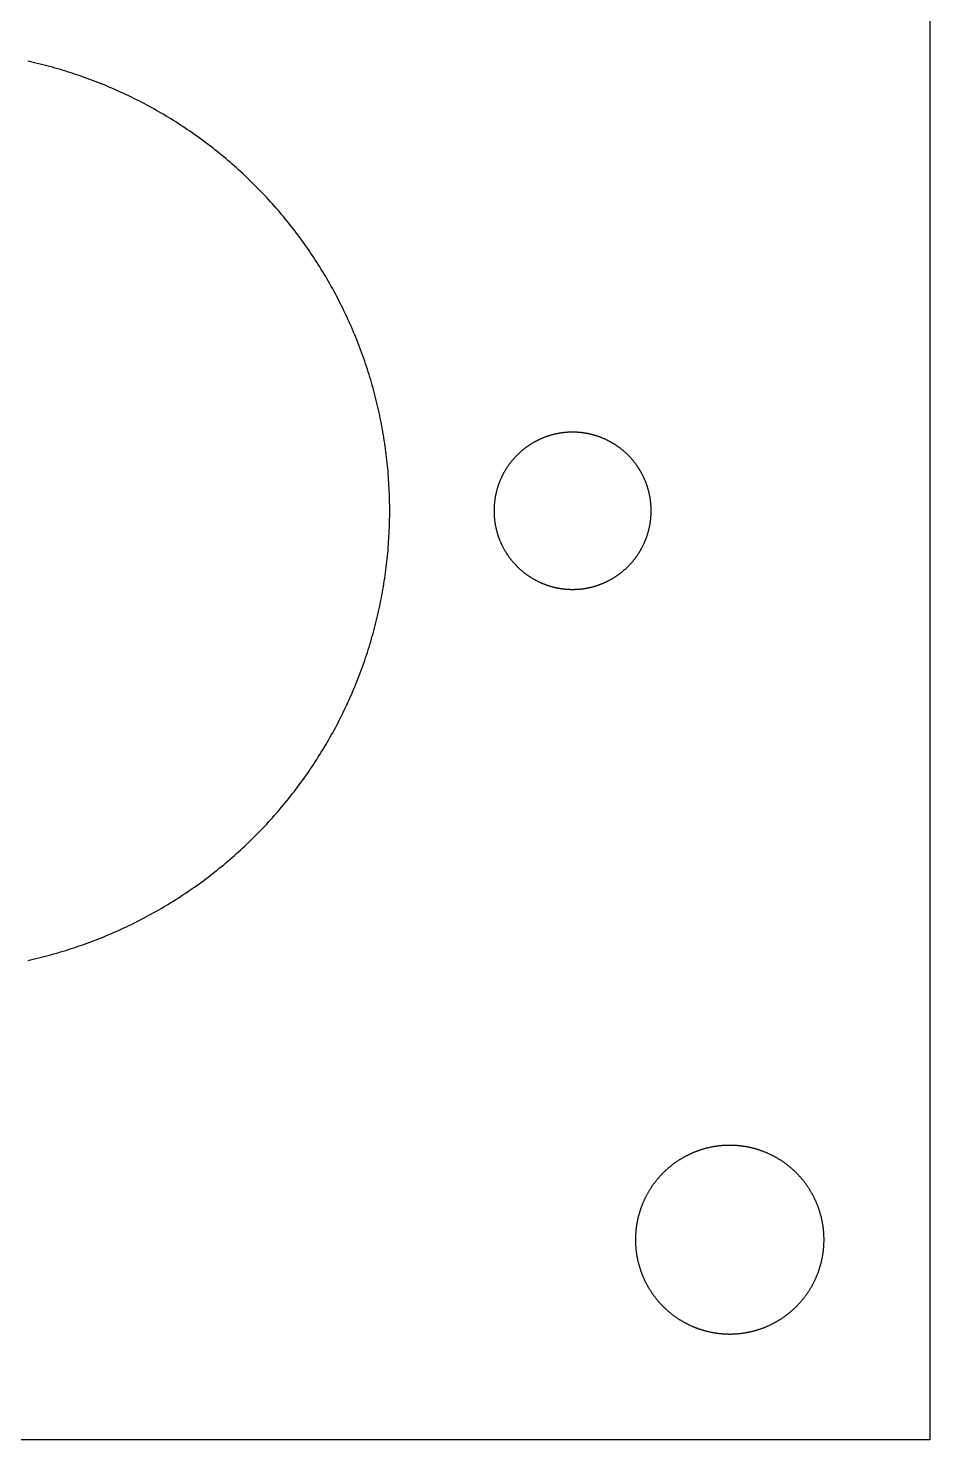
# Model space of a CAD drawing. Header units: millimetres. Extents: x 0 to 109, y 0 to 78.
# Drawn here: x 38.45 to 70, y 0 to 49.38 of the extents above; entities that cross this region are included whole.
import ezdxf

# ---------------------------------------------------------------- set-up
doc = ezdxf.new("R2010")
doc.units = ezdxf.units.MM
doc.layers.add('CUT', color=7, linetype='Continuous')

msp = doc.modelspace()

# ---------------------------------------------------------------- linework, layer by layer
at = {"layer": 'CUT'}
for points in [[(0, 0), (0, 65), (70, 65), (70, 0)], [(60.247, 32.635), (60.246, 32.652), (60.245, 32.669), (60.244, 32.685), (60.243, 32.702), (60.241, 32.719), (60.24, 32.736), (60.238, 32.753), (60.237, 32.77), (60.235, 32.786), (60.233, 32.803), (60.231, 32.82), (60.229, 32.837), (60.227, 32.853), (60.225, 32.87), (60.223, 32.887), (60.22, 32.904), (60.218, 32.92), (60.215, 32.937), (60.212, 32.954), (60.21, 32.97), (60.207, 32.987), (60.204, 33.003), (60.2, 33.02), (60.197, 33.036), (60.194, 33.053), (60.19, 33.07), (60.187, 33.086), (60.183, 33.103), (60.179, 33.119), (60.176, 33.135), (60.172, 33.152), (60.168, 33.168), (60.163, 33.185), (60.159, 33.201), (60.155, 33.217), (60.15, 33.233), (60.146, 33.25), (60.141, 33.266), (60.136, 33.282), (60.132, 33.298), (60.127, 33.314), (60.122, 33.331), (60.116, 33.347), (60.111, 33.363), (60.106, 33.379), (60.1, 33.395), (60.095, 33.411), (60.089, 33.426), (60.084, 33.442), (60.078, 33.458), (60.072, 33.474), (60.066, 33.49), (60.06, 33.505), (60.053, 33.521), (60.047, 33.537), (60.041, 33.552), (60.034, 33.568), (60.028, 33.583), (60.021, 33.599), (60.014, 33.614), (60.007, 33.63), (60, 33.645), (59.993, 33.661), (59.986, 33.676), (59.979, 33.691), (59.971, 33.706), (59.964, 33.721), (59.956, 33.736), (59.949, 33.751), (59.941, 33.766), (59.933, 33.781), (59.925, 33.796), (59.917, 33.811), (59.909, 33.826), (59.901, 33.841), (59.893, 33.855), (59.884, 33.87), (59.876, 33.885), (59.867, 33.899), (59.859, 33.914), (59.85, 33.928), (59.841, 33.943), (59.832, 33.957), (59.823, 33.971), (59.814, 33.985), (59.805, 34), (59.796, 34.014), (59.787, 34.028), (59.777, 34.042), (59.768, 34.056), (59.758, 34.07), (59.748, 34.083), (59.739, 34.097), (59.729, 34.111), (59.719, 34.125), (59.709, 34.138), (59.699, 34.152), (59.689, 34.165), (59.678, 34.179), (59.668, 34.192), (59.658, 34.205), (59.647, 34.218), (59.636, 34.232), (59.626, 34.245), (59.615, 34.258), (59.604, 34.271), (59.593, 34.283), (59.582, 34.296), (59.571, 34.309), (59.56, 34.322), (59.549, 34.334), (59.538, 34.347), (59.526, 34.359), (59.515, 34.372), (59.503, 34.384), (59.492, 34.396), (59.48, 34.408), (59.468, 34.421), (59.456, 34.433), (59.445, 34.445), (59.433, 34.456), (59.421, 34.468), (59.408, 34.48), (59.396, 34.492), (59.384, 34.503), (59.372, 34.515), (59.359, 34.526), (59.347, 34.538), (59.334, 34.549), (59.322, 34.56), (59.309, 34.571), (59.296, 34.582), (59.283, 34.593), (59.271, 34.604), (59.258, 34.615), (59.245, 34.626), (59.232, 34.636), (59.218, 34.647), (59.205, 34.658), (59.192, 34.668), (59.179, 34.678), (59.165, 34.689), (59.152, 34.699), (59.138, 34.709), (59.125, 34.719), (59.111, 34.729), (59.097, 34.739), (59.083, 34.748), (59.07, 34.758), (59.056, 34.768), (59.042, 34.777), (59.028, 34.787), (59.014, 34.796), (59, 34.805), (58.985, 34.814), (58.971, 34.823), (58.957, 34.832), (58.943, 34.841), (58.928, 34.85), (58.914, 34.859), (58.899, 34.867), (58.885, 34.876), (58.87, 34.884), (58.855, 34.893), (58.841, 34.901), (58.826, 34.909), (58.811, 34.917), (58.796, 34.925), (58.781, 34.933), (58.766, 34.941), (58.751, 34.949), (58.736, 34.956), (58.721, 34.964), (58.706, 34.971), (58.691, 34.979), (58.676, 34.986), (58.661, 34.993), (58.645, 35), (58.63, 35.007), (58.614, 35.014), (58.599, 35.021), (58.583, 35.028), (58.568, 35.034), (58.552, 35.041), (58.537, 35.047), (58.521, 35.053), (58.505, 35.06), (58.49, 35.066), (58.474, 35.072), (58.458, 35.078), (58.442, 35.084), (58.426, 35.089), (58.411, 35.095), (58.395, 35.1), (58.379, 35.106), (58.363, 35.111), (58.347, 35.116), (58.331, 35.122), (58.314, 35.127), (58.298, 35.132), (58.282, 35.136), (58.266, 35.141), (58.25, 35.146), (58.233, 35.15), (58.217, 35.155), (58.201, 35.159), (58.185, 35.163), (58.168, 35.168), (58.152, 35.172), (58.135, 35.176), (58.119, 35.179), (58.103, 35.183), (58.086, 35.187), (58.07, 35.19), (58.053, 35.194), (58.036, 35.197), (58.02, 35.2), (58.003, 35.204), (57.987, 35.207), (57.97, 35.21), (57.954, 35.212), (57.937, 35.215), (57.92, 35.218), (57.904, 35.22), (57.887, 35.223), (57.87, 35.225), (57.853, 35.227), (57.837, 35.229), (57.82, 35.231), (57.803, 35.233), (57.786, 35.235), (57.77, 35.237), (57.753, 35.238), (57.736, 35.24), (57.719, 35.241), (57.702, 35.243), (57.685, 35.244), (57.669, 35.245), (57.652, 35.246), (57.635, 35.247), (57.618, 35.247), (57.601, 35.248), (57.584, 35.249), (57.567, 35.249), (57.551, 35.25), (57.534, 35.25), (57.517, 35.25), (57.5, 35.25), (57.483, 35.25), (57.466, 35.25), (57.449, 35.25), (57.433, 35.249), (57.416, 35.249), (57.399, 35.248), (57.382, 35.247), (57.365, 35.247), (57.348, 35.246), (57.331, 35.245), (57.315, 35.244), (57.298, 35.243), (57.281, 35.241), (57.264, 35.24), (57.247, 35.238), (57.23, 35.237), (57.214, 35.235), (57.197, 35.233), (57.18, 35.231), (57.163, 35.229), (57.147, 35.227), (57.13, 35.225), (57.113, 35.223), (57.096, 35.22), (57.08, 35.218), (57.063, 35.215), (57.046, 35.212), (57.03, 35.21), (57.013, 35.207), (56.997, 35.204), (56.98, 35.2), (56.964, 35.197), (56.947, 35.194), (56.93, 35.19), (56.914, 35.187), (56.897, 35.183), (56.881, 35.179), (56.865, 35.176), (56.848, 35.172), (56.832, 35.168), (56.815, 35.163), (56.799, 35.159), (56.783, 35.155), (56.767, 35.15), (56.75, 35.146), (56.734, 35.141), (56.718, 35.136), (56.702, 35.132), (56.686, 35.127), (56.669, 35.122), (56.653, 35.116), (56.637, 35.111), (56.621, 35.106), (56.605, 35.1), (56.589, 35.095), (56.574, 35.089), (56.558, 35.084), (56.542, 35.078), (56.526, 35.072), (56.51, 35.066), (56.495, 35.06), (56.479, 35.053), (56.463, 35.047), (56.448, 35.041), (56.432, 35.034), (56.417, 35.028), (56.401, 35.021), (56.386, 35.014), (56.37, 35.007), (56.355, 35), (56.339, 34.993), (56.324, 34.986), (56.309, 34.979), (56.294, 34.971), (56.279, 34.964), (56.264, 34.956), (56.249, 34.949), (56.234, 34.941), (56.219, 34.933), (56.204, 34.925), (56.189, 34.917), (56.174, 34.909), (56.159, 34.901), (56.145, 34.893), (56.13, 34.884), (56.115, 34.876), (56.101, 34.867), (56.086, 34.859), (56.072, 34.85), (56.057, 34.841), (56.043, 34.832), (56.029, 34.823), (56.015, 34.814), (56, 34.805), (55.986, 34.796), (55.972, 34.787), (55.958, 34.777), (55.944, 34.768), (55.93, 34.758), (55.917, 34.748), (55.903, 34.739), (55.889, 34.729), (55.875, 34.719), (55.862, 34.709), (55.848, 34.699), (55.835, 34.689), (55.821, 34.678), (55.808, 34.668), (55.795, 34.658), (55.782, 34.647), (55.768, 34.636), (55.755, 34.626), (55.742, 34.615), (55.729, 34.604), (55.717, 34.593), (55.704, 34.582), (55.691, 34.571), (55.678, 34.56), (55.666, 34.549), (55.653, 34.538), (55.641, 34.526), (55.628, 34.515), (55.616, 34.503), (55.604, 34.492), (55.592, 34.48), (55.579, 34.468), (55.567, 34.456), (55.555, 34.445), (55.544, 34.433), (55.532, 34.421), (55.52, 34.408), (55.508, 34.396), (55.497, 34.384), (55.485, 34.372), (55.474, 34.359), (55.462, 34.347), (55.451, 34.334), (55.44, 34.322), (55.429, 34.309), (55.418, 34.296), (55.407, 34.283), (55.396, 34.271), (55.385, 34.258), (55.374, 34.245), (55.364, 34.232), (55.353, 34.218), (55.342, 34.205), (55.332, 34.192), (55.322, 34.179), (55.311, 34.165), (55.301, 34.152), (55.291, 34.138), (55.281, 34.125), (55.271, 34.111), (55.261, 34.097), (55.252, 34.083), (55.242, 34.07), (55.232, 34.056), (55.223, 34.042), (55.213, 34.028), (55.204, 34.014), (55.195, 34), (55.186, 33.985), (55.177, 33.971), (55.168, 33.957), (55.159, 33.943), (55.15, 33.928), (55.141, 33.914), (55.133, 33.899), (55.124, 33.885), (55.116, 33.87), (55.107, 33.855), (55.099, 33.841), (55.091, 33.826), (55.083, 33.811), (55.075, 33.796), (55.067, 33.781), (55.059, 33.766), (55.051, 33.751), (55.044, 33.736), (55.036, 33.721), (55.029, 33.706), (55.021, 33.691), (55.014, 33.676), (55.007, 33.661), (55, 33.645), (54.993, 33.63), (54.986, 33.614), (54.979, 33.599), (54.972, 33.583), (54.966, 33.568), (54.959, 33.552), (54.953, 33.537), (54.947, 33.521), (54.94, 33.505), (54.934, 33.49), (54.928, 33.474), (54.922, 33.458), (54.916, 33.442), (54.911, 33.426), (54.905, 33.411), (54.9, 33.395), (54.894, 33.379), (54.889, 33.363), (54.884, 33.347), (54.878, 33.331), (54.873, 33.314), (54.868, 33.298), (54.864, 33.282), (54.859, 33.266), (54.854, 33.25), (54.85, 33.233), (54.845, 33.217), (54.841, 33.201), (54.837, 33.185), (54.832, 33.168), (54.828, 33.152), (54.824, 33.135), (54.821, 33.119), (54.817, 33.103), (54.813, 33.086), (54.81, 33.07), (54.806, 33.053), (54.803, 33.036), (54.8, 33.02), (54.796, 33.003), (54.793, 32.987), (54.79, 32.97), (54.788, 32.954), (54.785, 32.937), (54.782, 32.92), (54.78, 32.904), (54.777, 32.887), (54.775, 32.87), (54.773, 32.853), (54.771, 32.837), (54.769, 32.82), (54.767, 32.803), (54.765, 32.786), (54.763, 32.77), (54.762, 32.753), (54.76, 32.736), (54.759, 32.719), (54.757, 32.702), (54.756, 32.685), (54.755, 32.669), (54.754, 32.652), (54.753, 32.635), (54.753, 32.618), (54.752, 32.601), (54.751, 32.584), (54.751, 32.567), (54.75, 32.551), (54.75, 32.534), (54.75, 32.517), (54.75, 32.5), (54.75, 32.483), (54.75, 32.466), (54.75, 32.449), (54.751, 32.433), (54.751, 32.416), (54.752, 32.399), (54.753, 32.382), (54.753, 32.365), (54.754, 32.348), (54.755, 32.331), (54.756, 32.315), (54.757, 32.298), (54.759, 32.281), (54.76, 32.264), (54.762, 32.247), (54.763, 32.23), (54.765, 32.214), (54.767, 32.197), (54.769, 32.18), (54.771, 32.163), (54.773, 32.147), (54.775, 32.13), (54.777, 32.113), (54.78, 32.096), (54.782, 32.08), (54.785, 32.063), (54.788, 32.046), (54.79, 32.03), (54.793, 32.013), (54.796, 31.997), (54.8, 31.98), (54.803, 31.964), (54.806, 31.947), (54.81, 31.93), (54.813, 31.914), (54.817, 31.897), (54.821, 31.881), (54.824, 31.865), (54.828, 31.848), (54.832, 31.832), (54.837, 31.815), (54.841, 31.799), (54.845, 31.783), (54.85, 31.767), (54.854, 31.75), (54.859, 31.734), (54.864, 31.718), (54.868, 31.702), (54.873, 31.686), (54.878, 31.669), (54.884, 31.653), (54.889, 31.637), (54.894, 31.621), (54.9, 31.605), (54.905, 31.589), (54.911, 31.574), (54.916, 31.558), (54.922, 31.542), (54.928, 31.526), (54.934, 31.51), (54.94, 31.495), (54.947, 31.479), (54.953, 31.463), (54.959, 31.448), (54.966, 31.432), (54.972, 31.417), (54.979, 31.401), (54.986, 31.386), (54.993, 31.37), (55, 31.355), (55.007, 31.339), (55.014, 31.324), (55.021, 31.309), (55.029, 31.294), (55.036, 31.279), (55.044, 31.264), (55.051, 31.249), (55.059, 31.234), (55.067, 31.219), (55.075, 31.204), (55.083, 31.189), (55.091, 31.174), (55.099, 31.159), (55.107, 31.145), (55.116, 31.13), (55.124, 31.115), (55.133, 31.101), (55.141, 31.086), (55.15, 31.072), (55.159, 31.057), (55.168, 31.043), (55.177, 31.029), (55.186, 31.015), (55.195, 31), (55.204, 30.986), (55.213, 30.972), (55.223, 30.958), (55.232, 30.944), (55.242, 30.93), (55.252, 30.917), (55.261, 30.903), (55.271, 30.889), (55.281, 30.875), (55.291, 30.862), (55.301, 30.848), (55.311, 30.835), (55.322, 30.821), (55.332, 30.808), (55.342, 30.795), (55.353, 30.782), (55.364, 30.768), (55.374, 30.755), (55.385, 30.742), (55.396, 30.729), (55.407, 30.717), (55.418, 30.704), (55.429, 30.691), (55.44, 30.678), (55.451, 30.666), (55.462, 30.653), (55.474, 30.641), (55.485, 30.628), (55.497, 30.616), (55.508, 30.604), (55.52, 30.592), (55.532, 30.579), (55.544, 30.567), (55.555, 30.555), (55.567, 30.544), (55.579, 30.532), (55.592, 30.52), (55.604, 30.508), (55.616, 30.497), (55.628, 30.485), (55.641, 30.474), (55.653, 30.462), (55.666, 30.451), (55.678, 30.44), (55.691, 30.429), (55.704, 30.418), (55.717, 30.407), (55.729, 30.396), (55.742, 30.385), (55.755, 30.374), (55.768, 30.364), (55.782, 30.353), (55.795, 30.342), (55.808, 30.332), (55.821, 30.322), (55.835, 30.311), (55.848, 30.301), (55.862, 30.291), (55.875, 30.281), (55.889, 30.271), (55.903, 30.261), (55.917, 30.252), (55.93, 30.242), (55.944, 30.232), (55.958, 30.223), (55.972, 30.213), (55.986, 30.204), (56, 30.195), (56.015, 30.186), (56.029, 30.177), (56.043, 30.168), (56.057, 30.159), (56.072, 30.15), (56.086, 30.141), (56.101, 30.133), (56.115, 30.124), (56.13, 30.116), (56.145, 30.107), (56.159, 30.099), (56.174, 30.091), (56.189, 30.083), (56.204, 30.075), (56.219, 30.067), (56.234, 30.059), (56.249, 30.051), (56.264, 30.044), (56.279, 30.036), (56.294, 30.029), (56.309, 30.021), (56.324, 30.014), (56.339, 30.007), (56.355, 30), (56.37, 29.993), (56.386, 29.986), (56.401, 29.979), (56.417, 29.972), (56.432, 29.966), (56.448, 29.959), (56.463, 29.953), (56.479, 29.947), (56.495, 29.94), (56.51, 29.934), (56.526, 29.928), (56.542, 29.922), (56.558, 29.916), (56.574, 29.911), (56.589, 29.905), (56.605, 29.9), (56.621, 29.894), (56.637, 29.889), (56.653, 29.884), (56.669, 29.878), (56.686, 29.873), (56.702, 29.868), (56.718, 29.864), (56.734, 29.859), (56.75, 29.854), (56.767, 29.85), (56.783, 29.845), (56.799, 29.841), (56.815, 29.837), (56.832, 29.832), (56.848, 29.828), (56.865, 29.824), (56.881, 29.821), (56.897, 29.817), (56.914, 29.813), (56.93, 29.81), (56.947, 29.806), (56.964, 29.803), (56.98, 29.8), (56.997, 29.796), (57.013, 29.793), (57.03, 29.79), (57.046, 29.788), (57.063, 29.785), (57.08, 29.782), (57.096, 29.78), (57.113, 29.777), (57.13, 29.775), (57.147, 29.773), (57.163, 29.771), (57.18, 29.769), (57.197, 29.767), (57.214, 29.765), (57.23, 29.763), (57.247, 29.762), (57.264, 29.76), (57.281, 29.759), (57.298, 29.757), (57.315, 29.756), (57.331, 29.755), (57.348, 29.754), (57.365, 29.753), (57.382, 29.753), (57.399, 29.752), (57.416, 29.751), (57.433, 29.751), (57.449, 29.75), (57.466, 29.75), (57.483, 29.75), (57.5, 29.75), (57.517, 29.75), (57.534, 29.75), (57.551, 29.75), (57.567, 29.751), (57.584, 29.751), (57.601, 29.752), (57.618, 29.753), (57.635, 29.753), (57.652, 29.754), (57.669, 29.755), (57.685, 29.756), (57.702, 29.757), (57.719, 29.759), (57.736, 29.76), (57.753, 29.762), (57.77, 29.763), (57.786, 29.765), (57.803, 29.767), (57.82, 29.769), (57.837, 29.771), (57.853, 29.773), (57.87, 29.775), (57.887, 29.777), (57.904, 29.78), (57.92, 29.782), (57.937, 29.785), (57.954, 29.788), (57.97, 29.79), (57.987, 29.793), (58.003, 29.796), (58.02, 29.8), (58.036, 29.803), (58.053, 29.806), (58.07, 29.81), (58.086, 29.813), (58.103, 29.817), (58.119, 29.821), (58.135, 29.824), (58.152, 29.828), (58.168, 29.832), (58.185, 29.837), (58.201, 29.841), (58.217, 29.845), (58.233, 29.85), (58.25, 29.854), (58.266, 29.859), (58.282, 29.864), (58.298, 29.868), (58.314, 29.873), (58.331, 29.878), (58.347, 29.884), (58.363, 29.889), (58.379, 29.894), (58.395, 29.9), (58.411, 29.905), (58.426, 29.911), (58.442, 29.916), (58.458, 29.922), (58.474, 29.928), (58.49, 29.934), (58.505, 29.94), (58.521, 29.947), (58.537, 29.953), (58.552, 29.959), (58.568, 29.966), (58.583, 29.972), (58.599, 29.979), (58.614, 29.986), (58.63, 29.993), (58.645, 30), (58.661, 30.007), (58.676, 30.014), (58.691, 30.021), (58.706, 30.029), (58.721, 30.036), (58.736, 30.044), (58.751, 30.051), (58.766, 30.059), (58.781, 30.067), (58.796, 30.075), (58.811, 30.083), (58.826, 30.091), (58.841, 30.099), (58.855, 30.107), (58.87, 30.116), (58.885, 30.124), (58.899, 30.133), (58.914, 30.141), (58.928, 30.15), (58.943, 30.159), (58.957, 30.168), (58.971, 30.177), (58.985, 30.186), (59, 30.195), (59.014, 30.204), (59.028, 30.213), (59.042, 30.223), (59.056, 30.232), (59.07, 30.242), (59.083, 30.252), (59.097, 30.261), (59.111, 30.271), (59.125, 30.281), (59.138, 30.291), (59.152, 30.301), (59.165, 30.311), (59.179, 30.322), (59.192, 30.332), (59.205, 30.342), (59.218, 30.353), (59.232, 30.364), (59.245, 30.374), (59.258, 30.385), (59.271, 30.396), (59.283, 30.407), (59.296, 30.418), (59.309, 30.429), (59.322, 30.44), (59.334, 30.451), (59.347, 30.462), (59.359, 30.474), (59.372, 30.485), (59.384, 30.497), (59.396, 30.508), (59.408, 30.52), (59.421, 30.532), (59.433, 30.544), (59.445, 30.555), (59.456, 30.567), (59.468, 30.579), (59.48, 30.592), (59.492, 30.604), (59.503, 30.616), (59.515, 30.628), (59.526, 30.641), (59.538, 30.653), (59.549, 30.666), (59.56, 30.678), (59.571, 30.691), (59.582, 30.704), (59.593, 30.717), (59.604, 30.729), (59.615, 30.742), (59.626, 30.755), (59.636, 30.768), (59.647, 30.782), (59.658, 30.795), (59.668, 30.808), (59.678, 30.821), (59.689, 30.835), (59.699, 30.848), (59.709, 30.862), (59.719, 30.875), (59.729, 30.889), (59.739, 30.903), (59.748, 30.917), (59.758, 30.93), (59.768, 30.944), (59.777, 30.958), (59.787, 30.972), (59.796, 30.986), (59.805, 31), (59.814, 31.015), (59.823, 31.029), (59.832, 31.043), (59.841, 31.057), (59.85, 31.072), (59.859, 31.086), (59.867, 31.101), (59.876, 31.115), (59.884, 31.13), (59.893, 31.145), (59.901, 31.159), (59.909, 31.174), (59.917, 31.189), (59.925, 31.204), (59.933, 31.219), (59.941, 31.234), (59.949, 31.249), (59.956, 31.264), (59.964, 31.279), (59.971, 31.294), (59.979, 31.309), (59.986, 31.324), (59.993, 31.339), (60, 31.355), (60.007, 31.37), (60.014, 31.386), (60.021, 31.401), (60.028, 31.417), (60.034, 31.432), (60.041, 31.448), (60.047, 31.463), (60.053, 31.479), (60.06, 31.495), (60.066, 31.51), (60.072, 31.526), (60.078, 31.542), (60.084, 31.558), (60.089, 31.574), (60.095, 31.589), (60.1, 31.605), (60.106, 31.621), (60.111, 31.637), (60.116, 31.653), (60.122, 31.669), (60.127, 31.686), (60.132, 31.702), (60.136, 31.718), (60.141, 31.734), (60.146, 31.75), (60.15, 31.767), (60.155, 31.783), (60.159, 31.799), (60.163, 31.815), (60.168, 31.832), (60.172, 31.848), (60.176, 31.865), (60.179, 31.881), (60.183, 31.897), (60.187, 31.914), (60.19, 31.93), (60.194, 31.947), (60.197, 31.964), (60.2, 31.98), (60.204, 31.997), (60.207, 32.013), (60.21, 32.03), (60.212, 32.046), (60.215, 32.063), (60.218, 32.08), (60.22, 32.096), (60.223, 32.113), (60.225, 32.13), (60.227, 32.147), (60.229, 32.163), (60.231, 32.18), (60.233, 32.197), (60.235, 32.214), (60.237, 32.23), (60.238, 32.247), (60.24, 32.264), (60.241, 32.281), (60.243, 32.298), (60.244, 32.315), (60.245, 32.331), (60.246, 32.348), (60.247, 32.365), (60.247, 32.382), (60.248, 32.399), (60.249, 32.416), (60.249, 32.433), (60.25, 32.449), (60.25, 32.466), (60.25, 32.483), (60.25, 32.5), (60.25, 32.517), (60.25, 32.534), (60.25, 32.551), (60.249, 32.567), (60.249, 32.584), (60.248, 32.601), (60.247, 32.618)], [(66.299, 7.061), (66.299, 7.081), (66.298, 7.101), (66.298, 7.121), (66.297, 7.142), (66.296, 7.162), (66.295, 7.182), (66.294, 7.202), (66.292, 7.223), (66.291, 7.243), (66.29, 7.263), (66.288, 7.283), (66.286, 7.303), (66.284, 7.323), (66.282, 7.344), (66.28, 7.364), (66.278, 7.384), (66.275, 7.404), (66.273, 7.424), (66.27, 7.444), (66.267, 7.464), (66.264, 7.484), (66.261, 7.504), (66.258, 7.524), (66.255, 7.544), (66.251, 7.564), (66.248, 7.584), (66.244, 7.604), (66.24, 7.624), (66.237, 7.644), (66.233, 7.664), (66.228, 7.683), (66.224, 7.703), (66.22, 7.723), (66.215, 7.743), (66.211, 7.762), (66.206, 7.782), (66.201, 7.802), (66.196, 7.821), (66.191, 7.841), (66.186, 7.861), (66.18, 7.88), (66.175, 7.9), (66.169, 7.919), (66.164, 7.939), (66.158, 7.958), (66.152, 7.977), (66.146, 7.997), (66.14, 8.016), (66.133, 8.035), (66.127, 8.054), (66.121, 8.074), (66.114, 8.093), (66.107, 8.112), (66.1, 8.131), (66.093, 8.15), (66.086, 8.169), (66.079, 8.188), (66.072, 8.207), (66.064, 8.225), (66.056, 8.244), (66.049, 8.263), (66.041, 8.282), (66.033, 8.3), (66.025, 8.319), (66.017, 8.337), (66.009, 8.356), (66, 8.374), (65.992, 8.393), (65.983, 8.411), (65.974, 8.429), (65.966, 8.447), (65.957, 8.466), (65.948, 8.484), (65.938, 8.502), (65.929, 8.52), (65.92, 8.538), (65.91, 8.556), (65.901, 8.573), (65.891, 8.591), (65.881, 8.609), (65.871, 8.627), (65.861, 8.644), (65.851, 8.662), (65.841, 8.679), (65.831, 8.697), (65.82, 8.714), (65.809, 8.731), (65.799, 8.748), (65.788, 8.765), (65.777, 8.783), (65.766, 8.8), (65.755, 8.817), (65.744, 8.833), (65.733, 8.85), (65.721, 8.867), (65.71, 8.884), (65.698, 8.9), (65.686, 8.917), (65.675, 8.933), (65.663, 8.95), (65.651, 8.966), (65.638, 8.982), (65.626, 8.998), (65.614, 9.014), (65.602, 9.03), (65.589, 9.046), (65.576, 9.062), (65.564, 9.078), (65.551, 9.093), (65.538, 9.109), (65.525, 9.125), (65.512, 9.14), (65.499, 9.155), (65.486, 9.171), (65.472, 9.186), (65.459, 9.201), (65.445, 9.216), (65.431, 9.231), (65.418, 9.246), (65.404, 9.261), (65.39, 9.275), (65.376, 9.29), (65.362, 9.305), (65.348, 9.319), (65.333, 9.333), (65.319, 9.348), (65.305, 9.362), (65.29, 9.376), (65.275, 9.39), (65.261, 9.404), (65.246, 9.418), (65.231, 9.431), (65.216, 9.445), (65.201, 9.459), (65.186, 9.472), (65.171, 9.486), (65.155, 9.499), (65.14, 9.512), (65.125, 9.525), (65.109, 9.538), (65.093, 9.551), (65.078, 9.564), (65.062, 9.576), (65.046, 9.589), (65.03, 9.602), (65.014, 9.614), (64.998, 9.626), (64.982, 9.638), (64.966, 9.651), (64.95, 9.663), (64.933, 9.675), (64.917, 9.686), (64.9, 9.698), (64.884, 9.71), (64.867, 9.721), (64.85, 9.733), (64.833, 9.744), (64.817, 9.755), (64.8, 9.766), (64.783, 9.777), (64.765, 9.788), (64.748, 9.799), (64.731, 9.809), (64.714, 9.82), (64.697, 9.831), (64.679, 9.841), (64.662, 9.851), (64.644, 9.861), (64.627, 9.871), (64.609, 9.881), (64.591, 9.891), (64.573, 9.901), (64.556, 9.91), (64.538, 9.92), (64.52, 9.929), (64.502, 9.938), (64.484, 9.948), (64.466, 9.957), (64.447, 9.966), (64.429, 9.974), (64.411, 9.983), (64.393, 9.992), (64.374, 10), (64.356, 10.009), (64.337, 10.017), (64.319, 10.025), (64.3, 10.033), (64.282, 10.041), (64.263, 10.049), (64.244, 10.056), (64.225, 10.064), (64.207, 10.072), (64.188, 10.079), (64.169, 10.086), (64.15, 10.093), (64.131, 10.1), (64.112, 10.107), (64.093, 10.114), (64.074, 10.121), (64.054, 10.127), (64.035, 10.133), (64.016, 10.14), (63.997, 10.146), (63.977, 10.152), (63.958, 10.158), (63.939, 10.164), (63.919, 10.169), (63.9, 10.175), (63.88, 10.18), (63.861, 10.186), (63.841, 10.191), (63.821, 10.196), (63.802, 10.201), (63.782, 10.206), (63.762, 10.211), (63.743, 10.215), (63.723, 10.22), (63.703, 10.224), (63.683, 10.228), (63.664, 10.233), (63.644, 10.237), (63.624, 10.24), (63.604, 10.244), (63.584, 10.248), (63.564, 10.251), (63.544, 10.255), (63.524, 10.258), (63.504, 10.261), (63.484, 10.264), (63.464, 10.267), (63.444, 10.27), (63.424, 10.273), (63.404, 10.275), (63.384, 10.278), (63.364, 10.28), (63.344, 10.282), (63.323, 10.284), (63.303, 10.286), (63.283, 10.288), (63.263, 10.29), (63.243, 10.291), (63.223, 10.292), (63.202, 10.294), (63.182, 10.295), (63.162, 10.296), (63.142, 10.297), (63.121, 10.298), (63.101, 10.298), (63.081, 10.299), (63.061, 10.299), (63.04, 10.3), (63.02, 10.3), (63, 10.3), (62.98, 10.3), (62.96, 10.3), (62.939, 10.299), (62.919, 10.299), (62.899, 10.298), (62.879, 10.298), (62.858, 10.297), (62.838, 10.296), (62.818, 10.295), (62.798, 10.294), (62.777, 10.292), (62.757, 10.291), (62.737, 10.29), (62.717, 10.288), (62.697, 10.286), (62.677, 10.284), (62.656, 10.282), (62.636, 10.28), (62.616, 10.278), (62.596, 10.275), (62.576, 10.273), (62.556, 10.27), (62.536, 10.267), (62.516, 10.264), (62.496, 10.261), (62.476, 10.258), (62.456, 10.255), (62.436, 10.251), (62.416, 10.248), (62.396, 10.244), (62.376, 10.24), (62.356, 10.237), (62.336, 10.233), (62.317, 10.228), (62.297, 10.224), (62.277, 10.22), (62.257, 10.215), (62.238, 10.211), (62.218, 10.206), (62.198, 10.201), (62.179, 10.196), (62.159, 10.191), (62.139, 10.186), (62.12, 10.18), (62.1, 10.175), (62.081, 10.169), (62.061, 10.164), (62.042, 10.158), (62.023, 10.152), (62.003, 10.146), (61.984, 10.14), (61.965, 10.133), (61.946, 10.127), (61.926, 10.121), (61.907, 10.114), (61.888, 10.107), (61.869, 10.1), (61.85, 10.093), (61.831, 10.086), (61.812, 10.079), (61.793, 10.072), (61.775, 10.064), (61.756, 10.056), (61.737, 10.049), (61.718, 10.041), (61.7, 10.033), (61.681, 10.025), (61.663, 10.017), (61.644, 10.009), (61.626, 10), (61.607, 9.992), (61.589, 9.983), (61.571, 9.974), (61.553, 9.966), (61.534, 9.957), (61.516, 9.948), (61.498, 9.938), (61.48, 9.929), (61.462, 9.92), (61.444, 9.91), (61.427, 9.901), (61.409, 9.891), (61.391, 9.881), (61.373, 9.871), (61.356, 9.861), (61.338, 9.851), (61.321, 9.841), (61.303, 9.831), (61.286, 9.82), (61.269, 9.809), (61.252, 9.799), (61.235, 9.788), (61.217, 9.777), (61.2, 9.766), (61.183, 9.755), (61.167, 9.744), (61.15, 9.733), (61.133, 9.721), (61.116, 9.71), (61.1, 9.698), (61.083, 9.686), (61.067, 9.675), (61.05, 9.663), (61.034, 9.651), (61.018, 9.638), (61.002, 9.626), (60.986, 9.614), (60.97, 9.602), (60.954, 9.589), (60.938, 9.576), (60.922, 9.564), (60.907, 9.551), (60.891, 9.538), (60.875, 9.525), (60.86, 9.512), (60.845, 9.499), (60.829, 9.486), (60.814, 9.472), (60.799, 9.459), (60.784, 9.445), (60.769, 9.431), (60.754, 9.418), (60.739, 9.404), (60.725, 9.39), (60.71, 9.376), (60.695, 9.362), (60.681, 9.348), (60.667, 9.333), (60.652, 9.319), (60.638, 9.305), (60.624, 9.29), (60.61, 9.275), (60.596, 9.261), (60.582, 9.246), (60.569, 9.231), (60.555, 9.216), (60.541, 9.201), (60.528, 9.186), (60.514, 9.171), (60.501, 9.155), (60.488, 9.14), (60.475, 9.125), (60.462, 9.109), (60.449, 9.093), (60.436, 9.078), (60.424, 9.062), (60.411, 9.046), (60.398, 9.03), (60.386, 9.014), (60.374, 8.998), (60.362, 8.982), (60.349, 8.966), (60.337, 8.95), (60.325, 8.933), (60.314, 8.917), (60.302, 8.9), (60.29, 8.884), (60.279, 8.867), (60.267, 8.85), (60.256, 8.833), (60.245, 8.817), (60.234, 8.8), (60.223, 8.783), (60.212, 8.765), (60.201, 8.748), (60.191, 8.731), (60.18, 8.714), (60.169, 8.697), (60.159, 8.679), (60.149, 8.662), (60.139, 8.644), (60.129, 8.627), (60.119, 8.609), (60.109, 8.591), (60.099, 8.573), (60.09, 8.556), (60.08, 8.538), (60.071, 8.52), (60.062, 8.502), (60.052, 8.484), (60.043, 8.466), (60.034, 8.447), (60.026, 8.429), (60.017, 8.411), (60.008, 8.393), (60, 8.374), (59.991, 8.356), (59.983, 8.337), (59.975, 8.319), (59.967, 8.3), (59.959, 8.282), (59.951, 8.263), (59.944, 8.244), (59.936, 8.225), (59.928, 8.207), (59.921, 8.188), (59.914, 8.169), (59.907, 8.15), (59.9, 8.131), (59.893, 8.112), (59.886, 8.093), (59.879, 8.074), (59.873, 8.054), (59.867, 8.035), (59.86, 8.016), (59.854, 7.997), (59.848, 7.977), (59.842, 7.958), (59.836, 7.939), (59.831, 7.919), (59.825, 7.9), (59.82, 7.88), (59.814, 7.861), (59.809, 7.841), (59.804, 7.821), (59.799, 7.802), (59.794, 7.782), (59.789, 7.762), (59.785, 7.743), (59.78, 7.723), (59.776, 7.703), (59.772, 7.683), (59.767, 7.664), (59.763, 7.644), (59.76, 7.624), (59.756, 7.604), (59.752, 7.584), (59.749, 7.564), (59.745, 7.544), (59.742, 7.524), (59.739, 7.504), (59.736, 7.484), (59.733, 7.464), (59.73, 7.444), (59.727, 7.424), (59.725, 7.404), (59.722, 7.384), (59.72, 7.364), (59.718, 7.344), (59.716, 7.323), (59.714, 7.303), (59.712, 7.283), (59.71, 7.263), (59.709, 7.243), (59.708, 7.223), (59.706, 7.202), (59.705, 7.182), (59.704, 7.162), (59.703, 7.142), (59.702, 7.121), (59.702, 7.101), (59.701, 7.081), (59.701, 7.061), (59.7, 7.04), (59.7, 7.02), (59.7, 7), (59.7, 6.98), (59.7, 6.96), (59.701, 6.939), (59.701, 6.919), (59.702, 6.899), (59.702, 6.879), (59.703, 6.858), (59.704, 6.838), (59.705, 6.818), (59.706, 6.798), (59.708, 6.777), (59.709, 6.757), (59.71, 6.737), (59.712, 6.717), (59.714, 6.697), (59.716, 6.677), (59.718, 6.656), (59.72, 6.636), (59.722, 6.616), (59.725, 6.596), (59.727, 6.576), (59.73, 6.556), (59.733, 6.536), (59.736, 6.516), (59.739, 6.496), (59.742, 6.476), (59.745, 6.456), (59.749, 6.436), (59.752, 6.416), (59.756, 6.396), (59.76, 6.376), (59.763, 6.356), (59.767, 6.336), (59.772, 6.317), (59.776, 6.297), (59.78, 6.277), (59.785, 6.257), (59.789, 6.238), (59.794, 6.218), (59.799, 6.198), (59.804, 6.179), (59.809, 6.159), (59.814, 6.139), (59.82, 6.12), (59.825, 6.1), (59.831, 6.081), (59.836, 6.061), (59.842, 6.042), (59.848, 6.023), (59.854, 6.003), (59.86, 5.984), (59.867, 5.965), (59.873, 5.946), (59.879, 5.926), (59.886, 5.907), (59.893, 5.888), (59.9, 5.869), (59.907, 5.85), (59.914, 5.831), (59.921, 5.812), (59.928, 5.793), (59.936, 5.775), (59.944, 5.756), (59.951, 5.737), (59.959, 5.718), (59.967, 5.7), (59.975, 5.681), (59.983, 5.663), (59.991, 5.644), (60, 5.626), (60.008, 5.607), (60.017, 5.589), (60.026, 5.571), (60.034, 5.553), (60.043, 5.534), (60.052, 5.516), (60.062, 5.498), (60.071, 5.48), (60.08, 5.462), (60.09, 5.444), (60.099, 5.427), (60.109, 5.409), (60.119, 5.391), (60.129, 5.373), (60.139, 5.356), (60.149, 5.338), (60.159, 5.321), (60.169, 5.303), (60.18, 5.286), (60.191, 5.269), (60.201, 5.252), (60.212, 5.235), (60.223, 5.217), (60.234, 5.2), (60.245, 5.183), (60.256, 5.167), (60.267, 5.15), (60.279, 5.133), (60.29, 5.116), (60.302, 5.1), (60.314, 5.083), (60.325, 5.067), (60.337, 5.05), (60.349, 5.034), (60.362, 5.018), (60.374, 5.002), (60.386, 4.986), (60.398, 4.97), (60.411, 4.954), (60.424, 4.938), (60.436, 4.922), (60.449, 4.907), (60.462, 4.891), (60.475, 4.875), (60.488, 4.86), (60.501, 4.845), (60.514, 4.829), (60.528, 4.814), (60.541, 4.799), (60.555, 4.784), (60.569, 4.769), (60.582, 4.754), (60.596, 4.739), (60.61, 4.725), (60.624, 4.71), (60.638, 4.695), (60.652, 4.681), (60.667, 4.667), (60.681, 4.652), (60.695, 4.638), (60.71, 4.624), (60.725, 4.61), (60.739, 4.596), (60.754, 4.582), (60.769, 4.569), (60.784, 4.555), (60.799, 4.541), (60.814, 4.528), (60.829, 4.514), (60.845, 4.501), (60.86, 4.488), (60.875, 4.475), (60.891, 4.462), (60.907, 4.449), (60.922, 4.436), (60.938, 4.424), (60.954, 4.411), (60.97, 4.398), (60.986, 4.386), (61.002, 4.374), (61.018, 4.362), (61.034, 4.349), (61.05, 4.337), (61.067, 4.325), (61.083, 4.314), (61.1, 4.302), (61.116, 4.29), (61.133, 4.279), (61.15, 4.267), (61.167, 4.256), (61.183, 4.245), (61.2, 4.234), (61.217, 4.223), (61.235, 4.212), (61.252, 4.201), (61.269, 4.191), (61.286, 4.18), (61.303, 4.169), (61.321, 4.159), (61.338, 4.149), (61.356, 4.139), (61.373, 4.129), (61.391, 4.119), (61.409, 4.109), (61.427, 4.099), (61.444, 4.09), (61.462, 4.08), (61.48, 4.071), (61.498, 4.062), (61.516, 4.052), (61.534, 4.043), (61.553, 4.034), (61.571, 4.026), (61.589, 4.017), (61.607, 4.008), (61.626, 4), (61.644, 3.991), (61.663, 3.983), (61.681, 3.975), (61.7, 3.967), (61.718, 3.959), (61.737, 3.951), (61.756, 3.944), (61.775, 3.936), (61.793, 3.928), (61.812, 3.921), (61.831, 3.914), (61.85, 3.907), (61.869, 3.9), (61.888, 3.893), (61.907, 3.886), (61.926, 3.879), (61.946, 3.873), (61.965, 3.867), (61.984, 3.86), (62.003, 3.854), (62.023, 3.848), (62.042, 3.842), (62.061, 3.836), (62.081, 3.831), (62.1, 3.825), (62.12, 3.82), (62.139, 3.814), (62.159, 3.809), (62.179, 3.804), (62.198, 3.799), (62.218, 3.794), (62.238, 3.789), (62.257, 3.785), (62.277, 3.78), (62.297, 3.776), (62.317, 3.772), (62.336, 3.767), (62.356, 3.763), (62.376, 3.76), (62.396, 3.756), (62.416, 3.752), (62.436, 3.749), (62.456, 3.745), (62.476, 3.742), (62.496, 3.739), (62.516, 3.736), (62.536, 3.733), (62.556, 3.73), (62.576, 3.727), (62.596, 3.725), (62.616, 3.722), (62.636, 3.72), (62.656, 3.718), (62.677, 3.716), (62.697, 3.714), (62.717, 3.712), (62.737, 3.71), (62.757, 3.709), (62.777, 3.708), (62.798, 3.706), (62.818, 3.705), (62.838, 3.704), (62.858, 3.703), (62.879, 3.702), (62.899, 3.702), (62.919, 3.701), (62.939, 3.701), (62.96, 3.7), (62.98, 3.7), (63, 3.7), (63.02, 3.7), (63.04, 3.7), (63.061, 3.701), (63.081, 3.701), (63.101, 3.702), (63.121, 3.702), (63.142, 3.703), (63.162, 3.704), (63.182, 3.705), (63.202, 3.706), (63.223, 3.708), (63.243, 3.709), (63.263, 3.71), (63.283, 3.712), (63.303, 3.714), (63.323, 3.716), (63.344, 3.718), (63.364, 3.72), (63.384, 3.722), (63.404, 3.725), (63.424, 3.727), (63.444, 3.73), (63.464, 3.733), (63.484, 3.736), (63.504, 3.739), (63.524, 3.742), (63.544, 3.745), (63.564, 3.749), (63.584, 3.752), (63.604, 3.756), (63.624, 3.76), (63.644, 3.763), (63.664, 3.767), (63.683, 3.772), (63.703, 3.776), (63.723, 3.78), (63.743, 3.785), (63.762, 3.789), (63.782, 3.794), (63.802, 3.799), (63.821, 3.804), (63.841, 3.809), (63.861, 3.814), (63.88, 3.82), (63.9, 3.825), (63.919, 3.831), (63.939, 3.836), (63.958, 3.842), (63.977, 3.848), (63.997, 3.854), (64.016, 3.86), (64.035, 3.867), (64.054, 3.873), (64.074, 3.879), (64.093, 3.886), (64.112, 3.893), (64.131, 3.9), (64.15, 3.907), (64.169, 3.914), (64.188, 3.921), (64.207, 3.928), (64.225, 3.936), (64.244, 3.944), (64.263, 3.951), (64.282, 3.959), (64.3, 3.967), (64.319, 3.975), (64.337, 3.983), (64.356, 3.991), (64.374, 4), (64.393, 4.008), (64.411, 4.017), (64.429, 4.026), (64.447, 4.034), (64.466, 4.043), (64.484, 4.052), (64.502, 4.062), (64.52, 4.071), (64.538, 4.08), (64.556, 4.09), (64.573, 4.099), (64.591, 4.109), (64.609, 4.119), (64.627, 4.129), (64.644, 4.139), (64.662, 4.149), (64.679, 4.159), (64.697, 4.169), (64.714, 4.18), (64.731, 4.191), (64.748, 4.201), (64.765, 4.212), (64.783, 4.223), (64.8, 4.234), (64.817, 4.245), (64.833, 4.256), (64.85, 4.267), (64.867, 4.279), (64.884, 4.29), (64.9, 4.302), (64.917, 4.314), (64.933, 4.325), (64.95, 4.337), (64.966, 4.349), (64.982, 4.362), (64.998, 4.374), (65.014, 4.386), (65.03, 4.398), (65.046, 4.411), (65.062, 4.424), (65.078, 4.436), (65.093, 4.449), (65.109, 4.462), (65.125, 4.475), (65.14, 4.488), (65.155, 4.501), (65.171, 4.514), (65.186, 4.528), (65.201, 4.541), (65.216, 4.555), (65.231, 4.569), (65.246, 4.582), (65.261, 4.596), (65.275, 4.61), (65.29, 4.624), (65.305, 4.638), (65.319, 4.652), (65.333, 4.667), (65.348, 4.681), (65.362, 4.695), (65.376, 4.71), (65.39, 4.725), (65.404, 4.739), (65.418, 4.754), (65.431, 4.769), (65.445, 4.784), (65.459, 4.799), (65.472, 4.814), (65.486, 4.829), (65.499, 4.845), (65.512, 4.86), (65.525, 4.875), (65.538, 4.891), (65.551, 4.907), (65.564, 4.922), (65.576, 4.938), (65.589, 4.954), (65.602, 4.97), (65.614, 4.986), (65.626, 5.002), (65.638, 5.018), (65.651, 5.034), (65.663, 5.05), (65.675, 5.067), (65.686, 5.083), (65.698, 5.1), (65.71, 5.116), (65.721, 5.133), (65.733, 5.15), (65.744, 5.167), (65.755, 5.183), (65.766, 5.2), (65.777, 5.217), (65.788, 5.235), (65.799, 5.252), (65.809, 5.269), (65.82, 5.286), (65.831, 5.303), (65.841, 5.321), (65.851, 5.338), (65.861, 5.356), (65.871, 5.373), (65.881, 5.391), (65.891, 5.409), (65.901, 5.427), (65.91, 5.444), (65.92, 5.462), (65.929, 5.48), (65.938, 5.498), (65.948, 5.516), (65.957, 5.534), (65.966, 5.553), (65.974, 5.571), (65.983, 5.589), (65.992, 5.607), (66, 5.626), (66.009, 5.644), (66.017, 5.663), (66.025, 5.681), (66.033, 5.7), (66.041, 5.718), (66.049, 5.737), (66.056, 5.756), (66.064, 5.775), (66.072, 5.793), (66.079, 5.812), (66.086, 5.831), (66.093, 5.85), (66.1, 5.869), (66.107, 5.888), (66.114, 5.907), (66.121, 5.926), (66.127, 5.946), (66.133, 5.965), (66.14, 5.984), (66.146, 6.003), (66.152, 6.023), (66.158, 6.042), (66.164, 6.061), (66.169, 6.081), (66.175, 6.1), (66.18, 6.12), (66.186, 6.139), (66.191, 6.159), (66.196, 6.179), (66.201, 6.198), (66.206, 6.218), (66.211, 6.238), (66.215, 6.257), (66.22, 6.277), (66.224, 6.297), (66.228, 6.317), (66.233, 6.336), (66.237, 6.356), (66.24, 6.376), (66.244, 6.396), (66.248, 6.416), (66.251, 6.436), (66.255, 6.456), (66.258, 6.476), (66.261, 6.496), (66.264, 6.516), (66.267, 6.536), (66.27, 6.556), (66.273, 6.576), (66.275, 6.596), (66.278, 6.616), (66.28, 6.636), (66.282, 6.656), (66.284, 6.677), (66.286, 6.697), (66.288, 6.717), (66.29, 6.737), (66.291, 6.757), (66.292, 6.777), (66.294, 6.798), (66.295, 6.818), (66.296, 6.838), (66.297, 6.858), (66.298, 6.879), (66.298, 6.899), (66.299, 6.919), (66.299, 6.939), (66.3, 6.96), (66.3, 6.98), (66.3, 7), (66.3, 7.02), (66.3, 7.04)]]:
    msp.add_lwpolyline(points, close=True, dxfattribs=at)
msp.add_lwpolyline([(38.431, 16.77), (38.528, 16.791), (38.624, 16.813), (38.72, 16.836), (38.816, 16.859), (38.912, 16.882), (39.008, 16.907), (39.103, 16.932), (39.199, 16.957), (39.294, 16.983), (39.389, 17.01), (39.484, 17.037), (39.579, 17.065), (39.674, 17.093), (39.768, 17.122), (39.862, 17.152), (39.956, 17.182), (40.05, 17.213), (40.144, 17.244), (40.237, 17.276), (40.331, 17.308), (40.424, 17.341), (40.517, 17.375), (40.61, 17.409), (40.702, 17.444), (40.794, 17.479), (40.886, 17.515), (40.978, 17.551), (41.07, 17.588), (41.161, 17.626), (41.252, 17.664), (41.343, 17.702), (41.434, 17.741), (41.524, 17.781), (41.615, 17.822), (41.705, 17.862), (41.794, 17.904), (41.884, 17.946), (41.973, 17.988), (42.062, 18.031), (42.15, 18.075), (42.239, 18.119), (42.327, 18.164), (42.415, 18.209), (42.502, 18.255), (42.589, 18.301), (42.676, 18.348), (42.763, 18.395), (42.85, 18.443), (42.936, 18.492), (43.021, 18.541), (43.107, 18.59), (43.192, 18.64), (43.277, 18.691), (43.362, 18.742), (43.446, 18.793), (43.53, 18.845), (43.613, 18.898), (43.697, 18.951), (43.78, 19.005), (43.862, 19.059), (43.945, 19.113), (44.027, 19.168), (44.108, 19.224), (44.19, 19.28), (44.271, 19.337), (44.351, 19.394), (44.431, 19.452), (44.511, 19.51), (44.591, 19.568), (44.67, 19.627), (44.749, 19.687), (44.827, 19.747), (44.905, 19.808), (44.983, 19.869), (45.06, 19.93), (45.137, 19.992), (45.214, 20.055), (45.29, 20.117), (45.366, 20.181), (45.441, 20.245), (45.516, 20.309), (45.591, 20.374), (45.665, 20.439), (45.739, 20.505), (45.812, 20.571), (45.885, 20.637), (45.958, 20.704), (46.03, 20.772), (46.102, 20.84), (46.173, 20.908), (46.244, 20.977), (46.314, 21.046), (46.384, 21.116), (46.454, 21.186), (46.523, 21.256), (46.592, 21.327), (46.66, 21.398), (46.728, 21.47), (46.796, 21.542), (46.863, 21.615), (46.929, 21.688), (46.995, 21.761), (47.061, 21.835), (47.126, 21.909), (47.191, 21.984), (47.255, 22.059), (47.319, 22.134), (47.383, 22.21), (47.445, 22.286), (47.508, 22.363), (47.57, 22.44), (47.631, 22.517), (47.692, 22.595), (47.753, 22.673), (47.813, 22.751), (47.873, 22.83), (47.932, 22.909), (47.99, 22.989), (48.048, 23.069), (48.106, 23.149), (48.163, 23.229), (48.22, 23.31), (48.276, 23.392), (48.332, 23.473), (48.387, 23.555), (48.441, 23.638), (48.495, 23.72), (48.549, 23.803), (48.602, 23.887), (48.655, 23.97), (48.707, 24.054), (48.758, 24.138), (48.809, 24.223), (48.86, 24.308), (48.91, 24.393), (48.959, 24.479), (49.008, 24.564), (49.057, 24.65), (49.105, 24.737), (49.152, 24.824), (49.199, 24.911), (49.245, 24.998), (49.291, 25.085), (49.336, 25.173), (49.381, 25.261), (49.425, 25.35), (49.469, 25.438), (49.512, 25.527), (49.554, 25.616), (49.596, 25.706), (49.638, 25.795), (49.678, 25.885), (49.719, 25.976), (49.759, 26.066), (49.798, 26.157), (49.836, 26.248), (49.874, 26.339), (49.912, 26.43), (49.949, 26.522), (49.985, 26.614), (50.021, 26.706), (50.056, 26.798), (50.091, 26.89), (50.125, 26.983), (50.159, 27.076), (50.192, 27.169), (50.224, 27.263), (50.256, 27.356), (50.287, 27.45), (50.318, 27.544), (50.348, 27.638), (50.378, 27.732), (50.407, 27.826), (50.435, 27.921), (50.463, 28.016), (50.49, 28.111), (50.517, 28.206), (50.543, 28.301), (50.568, 28.397), (50.593, 28.492), (50.618, 28.588), (50.641, 28.684), (50.664, 28.78), (50.687, 28.876), (50.709, 28.972), (50.73, 29.069), (50.751, 29.166), (50.771, 29.262), (50.791, 29.359), (50.81, 29.456), (50.828, 29.553), (50.846, 29.65), (50.863, 29.748), (50.88, 29.845), (50.896, 29.942), (50.911, 30.04), (50.926, 30.138), (50.94, 30.235), (50.954, 30.333), (50.967, 30.431), (50.979, 30.529), (50.991, 30.627), (51.002, 30.725), (51.012, 30.824), (51.022, 30.922), (51.032, 31.02), (51.041, 31.119), (51.049, 31.217), (51.056, 31.316), (51.063, 31.414), (51.07, 31.513), (51.075, 31.611), (51.081, 31.71), (51.085, 31.809), (51.089, 31.907), (51.092, 32.006), (51.095, 32.105), (51.097, 32.204), (51.099, 32.302), (51.1, 32.401), (51.1, 32.5), (51.1, 32.599), (51.099, 32.698), (51.097, 32.796), (51.095, 32.895), (51.092, 32.994), (51.089, 33.093), (51.085, 33.191), (51.081, 33.29), (51.075, 33.389), (51.07, 33.487), (51.063, 33.586), (51.056, 33.684), (51.049, 33.783), (51.041, 33.881), (51.032, 33.98), (51.022, 34.078), (51.012, 34.176), (51.002, 34.275), (50.991, 34.373), (50.979, 34.471), (50.967, 34.569), (50.954, 34.667), (50.94, 34.765), (50.926, 34.862), (50.911, 34.96), (50.896, 35.058), (50.88, 35.155), (50.863, 35.252), (50.846, 35.35), (50.828, 35.447), (50.81, 35.544), (50.791, 35.641), (50.771, 35.738), (50.751, 35.834), (50.73, 35.931), (50.709, 36.028), (50.687, 36.124), (50.664, 36.22), (50.641, 36.316), (50.618, 36.412), (50.593, 36.508), (50.568, 36.603), (50.543, 36.699), (50.517, 36.794), (50.49, 36.889), (50.463, 36.984), (50.435, 37.079), (50.407, 37.174), (50.378, 37.268), (50.348, 37.362), (50.318, 37.456), (50.287, 37.55), (50.256, 37.644), (50.224, 37.737), (50.192, 37.831), (50.159, 37.924), (50.125, 38.017), (50.091, 38.11), (50.056, 38.202), (50.021, 38.294), (49.985, 38.386), (49.949, 38.478), (49.912, 38.57), (49.874, 38.661), (49.836, 38.752), (49.798, 38.843), (49.759, 38.934), (49.719, 39.024), (49.678, 39.115), (49.638, 39.205), (49.596, 39.294), (49.554, 39.384), (49.512, 39.473), (49.469, 39.562), (49.425, 39.65), (49.381, 39.739), (49.336, 39.827), (49.291, 39.915), (49.245, 40.002), (49.199, 40.089), (49.152, 40.176), (49.105, 40.263), (49.057, 40.35), (49.008, 40.436), (48.959, 40.521), (48.91, 40.607), (48.86, 40.692), (48.809, 40.777), (48.758, 40.862), (48.707, 40.946), (48.655, 41.03), (48.602, 41.113), (48.549, 41.197), (48.495, 41.28), (48.441, 41.362), (48.387, 41.445), (48.332, 41.527), (48.276, 41.608), (48.22, 41.69), (48.163, 41.771), (48.106, 41.851), (48.048, 41.931), (47.99, 42.011), (47.932, 42.091), (47.873, 42.17), (47.813, 42.249), (47.753, 42.327), (47.692, 42.405), (47.631, 42.483), (47.57, 42.56), (47.508, 42.637), (47.445, 42.714), (47.383, 42.79), (47.319, 42.866), (47.255, 42.941), (47.191, 43.016), (47.126, 43.091), (47.061, 43.165), (46.995, 43.239), (46.929, 43.312), (46.863, 43.385), (46.796, 43.458), (46.728, 43.53), (46.66, 43.602), (46.592, 43.673), (46.523, 43.744), (46.454, 43.814), (46.384, 43.884), (46.314, 43.954), (46.244, 44.023), (46.173, 44.092), (46.102, 44.16), (46.03, 44.228), (45.958, 44.296), (45.885, 44.363), (45.812, 44.429), (45.739, 44.495), (45.665, 44.561), (45.591, 44.626), (45.516, 44.691), (45.441, 44.755), (45.366, 44.819), (45.29, 44.883), (45.214, 44.945), (45.137, 45.008), (45.06, 45.07), (44.983, 45.131), (44.905, 45.192), (44.827, 45.253), (44.749, 45.313), (44.67, 45.373), (44.591, 45.432), (44.511, 45.49), (44.431, 45.548), (44.351, 45.606), (44.271, 45.663), (44.19, 45.72), (44.108, 45.776), (44.027, 45.832), (43.945, 45.887), (43.862, 45.941), (43.78, 45.995), (43.697, 46.049), (43.613, 46.102), (43.53, 46.155), (43.446, 46.207), (43.362, 46.258), (43.277, 46.309), (43.192, 46.36), (43.107, 46.41), (43.021, 46.459), (42.936, 46.508), (42.85, 46.557), (42.763, 46.605), (42.676, 46.652), (42.589, 46.699), (42.502, 46.745), (42.415, 46.791), (42.327, 46.836), (42.239, 46.881), (42.15, 46.925), (42.062, 46.969), (41.973, 47.012), (41.884, 47.054), (41.794, 47.096), (41.705, 47.138), (41.615, 47.178), (41.524, 47.219), (41.434, 47.259), (41.343, 47.298), (41.252, 47.336), (41.161, 47.374), (41.07, 47.412), (40.978, 47.449), (40.886, 47.485), (40.794, 47.521), (40.702, 47.556), (40.61, 47.591), (40.517, 47.625), (40.424, 47.659), (40.331, 47.692), (40.237, 47.724), (40.144, 47.756), (40.05, 47.787), (39.956, 47.818), (39.862, 47.848), (39.768, 47.878), (39.674, 47.907), (39.579, 47.935), (39.484, 47.963), (39.389, 47.99), (39.294, 48.017), (39.199, 48.043), (39.103, 48.068), (39.008, 48.093), (38.912, 48.118), (38.816, 48.141), (38.72, 48.164), (38.624, 48.187), (38.528, 48.209), (38.431, 48.23)], dxfattribs=at)

doc.saveas('drawing.dxf')
